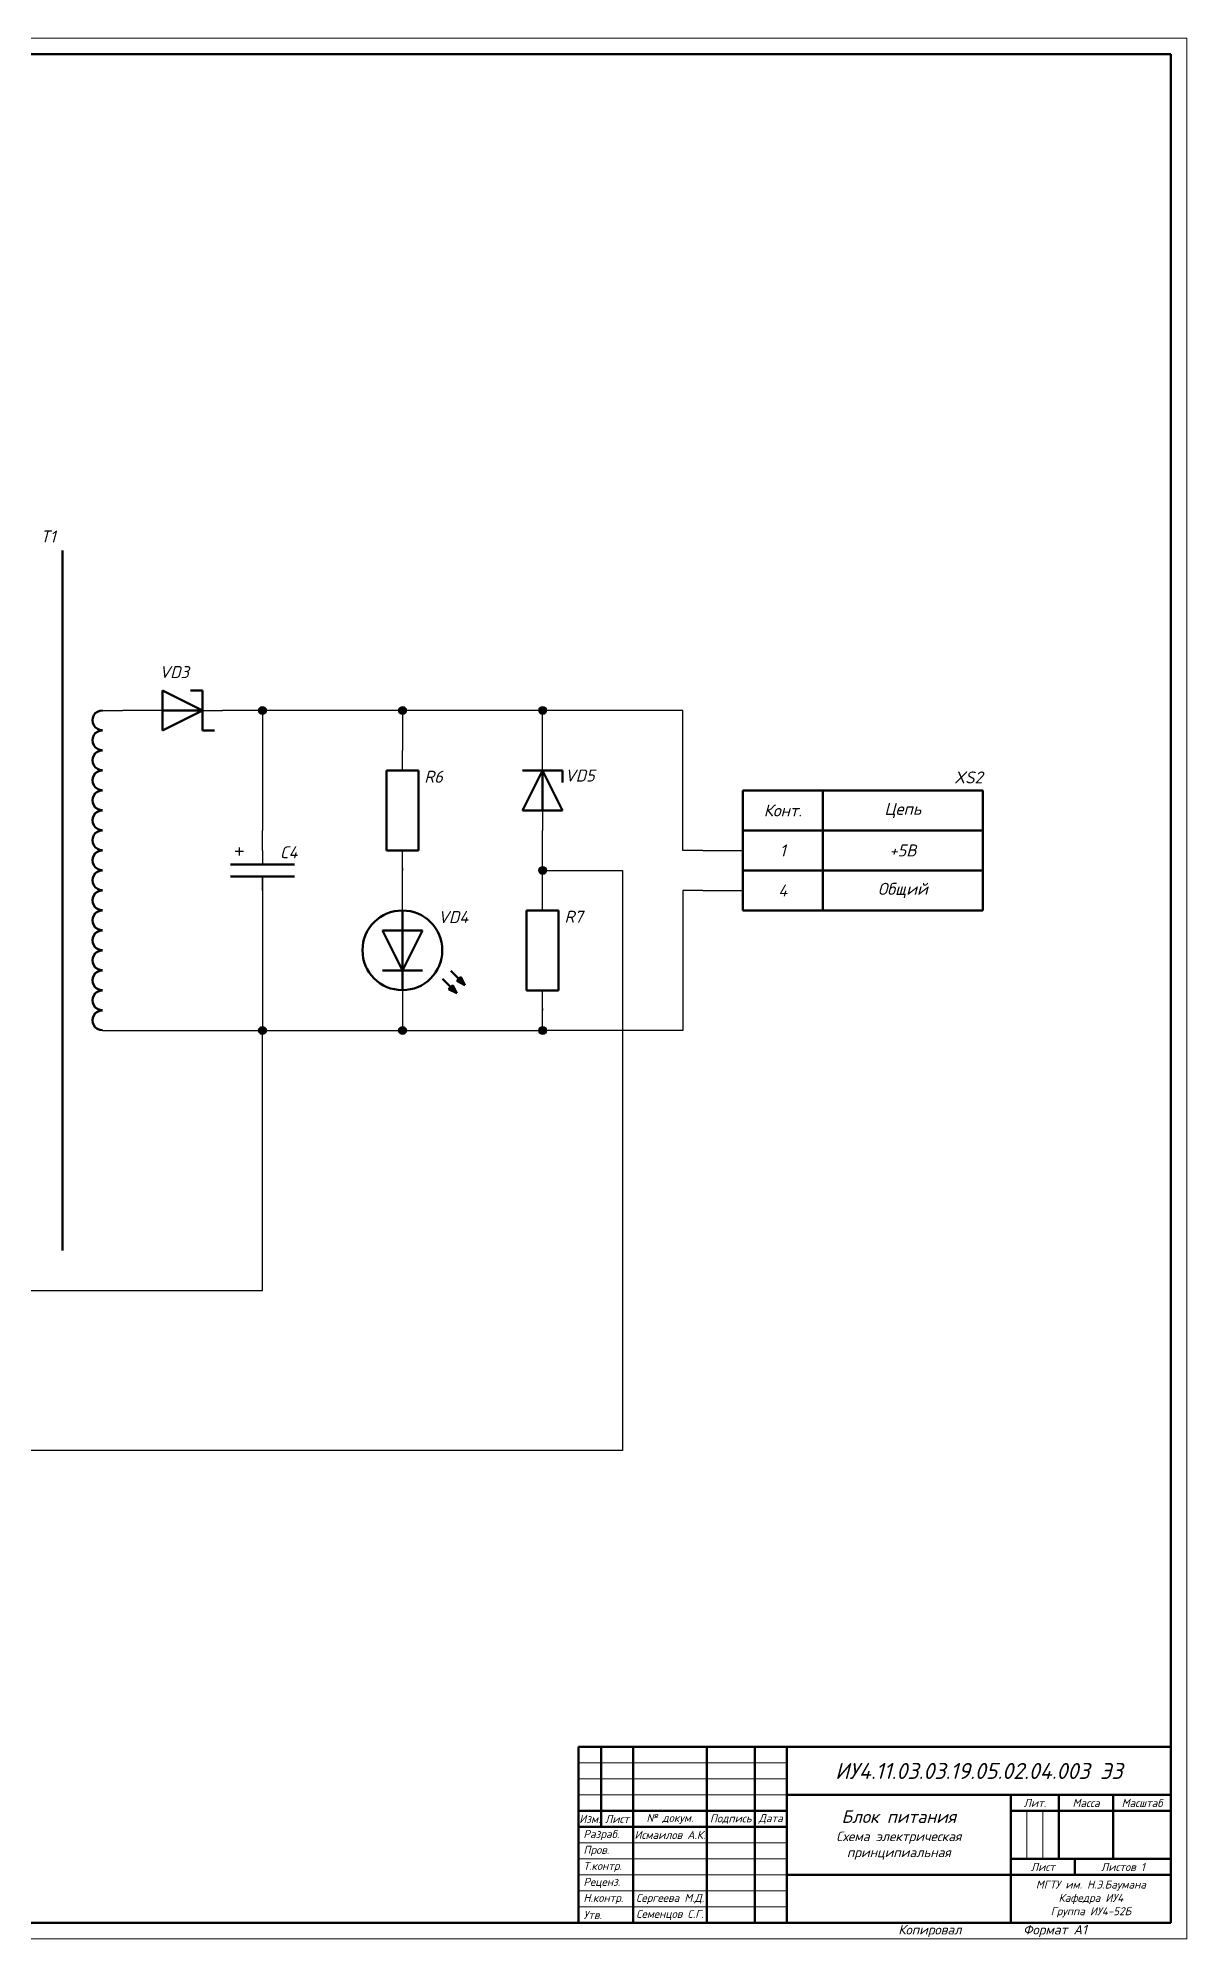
# Model space of a CAD drawing. Header units: millimetres. Extents: x 2470 to 6390, y 1560 to 2814.
# Drawn here: x 3391 to 3750, y 2220 to 2814 of the extents above; entities that cross this region are included whole.
import ezdxf

# ---------------------------------------------------------------- set-up
doc = ezdxf.new("R2010")
doc.units = ezdxf.units.MM
doc.layers.add('border', color=7, linetype='Continuous', lineweight=70)
doc.layers.add('Sheet', color=7, linetype='Continuous', lineweight=30)
doc.styles.add('Main', font='isocpeur.ttf', dxfattribs={"oblique": 15, "height": 3})
doc.styles.get("Standard").update_dxf_attribs({"font": 'arial.ttf'})

msp = doc.modelspace()

# ---------------------------------------------------------------- hatches: boundary and pattern name
at = {"layer": 'Sheet'}
h = msp.add_hatch(color=256, dxfattribs=at)
h.dxf.hatch_style = 1
edge = h.paths.add_edge_path()
edge.add_line((3461.25, 2603.879), (3460.033, 2603.879))
edge.add_ellipse((3461.25, 2603.879), major_axis=(1.217, 0), ratio=0.9999896, start_angle=180, end_angle=270)
edge.add_line((3461.25, 2602.662), (3461.25, 2603.879))
edge = h.paths.add_edge_path()
edge.add_ellipse((3461.25, 2603.879), major_axis=(1.217, 0), ratio=0.9999896, start_angle=270, end_angle=360)
edge.add_line((3462.467, 2603.879), (3461.25, 2603.879))
edge.add_line((3461.25, 2603.879), (3461.25, 2602.662))
edge = h.paths.add_edge_path()
edge.add_ellipse((3461.25, 2603.879), major_axis=(1.217, 0), ratio=0.9999896, start_angle=0, end_angle=180)
edge.add_line((3460.033, 2603.879), (3461.25, 2603.879))
edge.add_line((3461.25, 2603.879), (3462.467, 2603.879))
h = msp.add_hatch(color=256, dxfattribs=at)
h.dxf.hatch_style = 1
edge = h.paths.add_edge_path()
edge.add_line((3505, 2603.879), (3503.783, 2603.879))
edge.add_ellipse((3505, 2603.879), major_axis=(1.217, 0), ratio=0.9999896, start_angle=180, end_angle=270)
edge.add_line((3505, 2602.662), (3505, 2603.879))
edge = h.paths.add_edge_path()
edge.add_ellipse((3505, 2603.879), major_axis=(1.217, 0), ratio=0.9999896, start_angle=270, end_angle=360)
edge.add_line((3506.217, 2603.879), (3505, 2603.879))
edge.add_line((3505, 2603.879), (3505, 2602.662))
edge = h.paths.add_edge_path()
edge.add_ellipse((3505, 2603.879), major_axis=(1.217, 0), ratio=0.9999896, start_angle=0, end_angle=180)
edge.add_line((3503.783, 2603.879), (3505, 2603.879))
edge.add_line((3505, 2603.879), (3506.217, 2603.879))
h = msp.add_hatch(color=256, dxfattribs=at)
h.dxf.hatch_style = 1
edge = h.paths.add_edge_path()
edge.add_line((3505, 2603.879), (3503.783, 2603.879))
edge.add_ellipse((3505, 2603.879), major_axis=(1.217, 0), ratio=0.9999896, start_angle=180, end_angle=270)
edge.add_line((3505, 2602.662), (3505, 2603.879))
edge = h.paths.add_edge_path()
edge.add_ellipse((3505, 2603.879), major_axis=(1.217, 0), ratio=0.9999896, start_angle=270, end_angle=360)
edge.add_line((3506.217, 2603.879), (3505, 2603.879))
edge.add_line((3505, 2603.879), (3505, 2602.662))
edge = h.paths.add_edge_path()
edge.add_ellipse((3505, 2603.879), major_axis=(1.217, 0), ratio=0.9999896, start_angle=0, end_angle=180)
edge.add_line((3503.783, 2603.879), (3505, 2603.879))
edge.add_line((3505, 2603.879), (3506.217, 2603.879))
h = msp.add_hatch(color=256, dxfattribs=at)
h.dxf.hatch_style = 1
edge = h.paths.add_edge_path()
edge.add_line((3548.75, 2603.879), (3547.533, 2603.879))
edge.add_ellipse((3548.75, 2603.879), major_axis=(1.217, 0), ratio=0.9999896, start_angle=180, end_angle=270)
edge.add_line((3548.75, 2602.662), (3548.75, 2603.879))
edge = h.paths.add_edge_path()
edge.add_ellipse((3548.75, 2603.879), major_axis=(1.217, 0), ratio=0.9999896, start_angle=270, end_angle=360)
edge.add_line((3549.968, 2603.879), (3548.75, 2603.879))
edge.add_line((3548.75, 2603.879), (3548.75, 2602.662))
edge = h.paths.add_edge_path()
edge.add_ellipse((3548.75, 2603.879), major_axis=(1.217, 0), ratio=0.9999896, start_angle=0, end_angle=180)
edge.add_line((3547.533, 2603.879), (3548.75, 2603.879))
edge.add_line((3548.75, 2603.879), (3549.968, 2603.879))
h = msp.add_hatch(color=256, dxfattribs=at)
h.dxf.hatch_style = 1
edge = h.paths.add_edge_path()
edge.add_line((3548.75, 2603.879), (3547.533, 2603.879))
edge.add_ellipse((3548.75, 2603.879), major_axis=(1.217, 0), ratio=0.9999896, start_angle=180, end_angle=270)
edge.add_line((3548.75, 2602.662), (3548.75, 2603.879))
edge = h.paths.add_edge_path()
edge.add_ellipse((3548.75, 2603.879), major_axis=(1.217, 0), ratio=0.9999896, start_angle=270, end_angle=360)
edge.add_line((3549.968, 2603.879), (3548.75, 2603.879))
edge.add_line((3548.75, 2603.879), (3548.75, 2602.662))
edge = h.paths.add_edge_path()
edge.add_ellipse((3548.75, 2603.879), major_axis=(1.217, 0), ratio=0.9999896, start_angle=0, end_angle=180)
edge.add_line((3547.533, 2603.879), (3548.75, 2603.879))
edge.add_line((3548.75, 2603.879), (3549.968, 2603.879))
h = msp.add_hatch(color=256, dxfattribs=at)
h.dxf.hatch_style = 1
edge = h.paths.add_edge_path()
edge.add_line((3548.75, 2553.879), (3547.533, 2553.879))
edge.add_ellipse((3548.75, 2553.879), major_axis=(1.217, 0), ratio=0.9999896, start_angle=180, end_angle=270)
edge.add_line((3548.75, 2552.662), (3548.75, 2553.879))
edge = h.paths.add_edge_path()
edge.add_ellipse((3548.75, 2553.879), major_axis=(1.217, 0), ratio=0.9999896, start_angle=270, end_angle=360)
edge.add_line((3549.968, 2553.879), (3548.75, 2553.879))
edge.add_line((3548.75, 2553.879), (3548.75, 2552.662))
edge = h.paths.add_edge_path()
edge.add_ellipse((3548.75, 2553.879), major_axis=(1.217, 0), ratio=0.9999896, start_angle=0, end_angle=180)
edge.add_line((3547.533, 2553.879), (3548.75, 2553.879))
edge.add_line((3548.75, 2553.879), (3549.968, 2553.879))
h = msp.add_hatch(color=256, dxfattribs=at)
h.dxf.hatch_style = 1
edge = h.paths.add_edge_path()
edge.add_line((3548.75, 2553.879), (3547.533, 2553.879))
edge.add_ellipse((3548.75, 2553.879), major_axis=(1.217, 0), ratio=0.9999896, start_angle=180, end_angle=270)
edge.add_line((3548.75, 2552.662), (3548.75, 2553.879))
edge = h.paths.add_edge_path()
edge.add_ellipse((3548.75, 2553.879), major_axis=(1.217, 0), ratio=0.9999896, start_angle=270, end_angle=360)
edge.add_line((3549.968, 2553.879), (3548.75, 2553.879))
edge.add_line((3548.75, 2553.879), (3548.75, 2552.662))
edge = h.paths.add_edge_path()
edge.add_ellipse((3548.75, 2553.879), major_axis=(1.217, 0), ratio=0.9999896, start_angle=0, end_angle=180)
edge.add_line((3547.533, 2553.879), (3548.75, 2553.879))
edge.add_line((3548.75, 2553.879), (3549.968, 2553.879))
at = {"layer": 'Sheet', "lineweight": 70}
h = msp.add_hatch(color=256, dxfattribs=at)
h.dxf.hatch_style = 1
h.paths.add_polyline_path([(3520.675, 2518.084), (3520.04, 2517.449), (3521.945, 2515.544)])
h.paths.add_polyline_path([(3520.04, 2517.449), (3519.405, 2516.814), (3521.945, 2515.544)])
h.paths.add_polyline_path([(3522.58, 2519.989), (3521.945, 2519.354), (3524.485, 2518.084)])
h.paths.add_polyline_path([(3523.215, 2520.624), (3522.58, 2519.989), (3524.485, 2518.084)])
at = {"layer": 'Sheet'}
h = msp.add_hatch(color=256, dxfattribs=at)
h.dxf.hatch_style = 1
edge = h.paths.add_edge_path()
edge.add_line((3461.25, 2503.879), (3460.033, 2503.879))
edge.add_ellipse((3461.25, 2503.879), major_axis=(1.217, 0), ratio=0.9999896, start_angle=180, end_angle=270)
edge.add_line((3461.25, 2502.662), (3461.25, 2503.879))
edge = h.paths.add_edge_path()
edge.add_ellipse((3461.25, 2503.879), major_axis=(1.217, 0), ratio=0.9999896, start_angle=270, end_angle=360)
edge.add_line((3462.467, 2503.879), (3461.25, 2503.879))
edge.add_line((3461.25, 2503.879), (3461.25, 2502.662))
edge = h.paths.add_edge_path()
edge.add_ellipse((3461.25, 2503.879), major_axis=(1.217, 0), ratio=0.9999896, start_angle=0, end_angle=180)
edge.add_line((3460.033, 2503.879), (3461.25, 2503.879))
edge.add_line((3461.25, 2503.879), (3462.467, 2503.879))
h = msp.add_hatch(color=256, dxfattribs=at)
h.dxf.hatch_style = 1
edge = h.paths.add_edge_path()
edge.add_line((3461.25, 2503.879), (3460.033, 2503.879))
edge.add_ellipse((3461.25, 2503.879), major_axis=(1.217, 0), ratio=0.9999896, start_angle=180, end_angle=270)
edge.add_line((3461.25, 2502.662), (3461.25, 2503.879))
edge = h.paths.add_edge_path()
edge.add_ellipse((3461.25, 2503.879), major_axis=(1.217, 0), ratio=0.9999896, start_angle=270, end_angle=360)
edge.add_line((3462.467, 2503.879), (3461.25, 2503.879))
edge.add_line((3461.25, 2503.879), (3461.25, 2502.662))
edge = h.paths.add_edge_path()
edge.add_ellipse((3461.25, 2503.879), major_axis=(1.217, 0), ratio=0.9999896, start_angle=0, end_angle=180)
edge.add_line((3460.033, 2503.879), (3461.25, 2503.879))
edge.add_line((3461.25, 2503.879), (3462.467, 2503.879))
h = msp.add_hatch(color=256, dxfattribs=at)
h.dxf.hatch_style = 1
edge = h.paths.add_edge_path()
edge.add_line((3505, 2503.879), (3503.783, 2503.879))
edge.add_ellipse((3505, 2503.879), major_axis=(1.217, 0), ratio=0.9999896, start_angle=180, end_angle=270)
edge.add_line((3505, 2502.662), (3505, 2503.879))
edge = h.paths.add_edge_path()
edge.add_ellipse((3505, 2503.879), major_axis=(1.217, 0), ratio=0.9999896, start_angle=270, end_angle=360)
edge.add_line((3506.217, 2503.879), (3505, 2503.879))
edge.add_line((3505, 2503.879), (3505, 2502.662))
edge = h.paths.add_edge_path()
edge.add_ellipse((3505, 2503.879), major_axis=(1.217, 0), ratio=0.9999896, start_angle=0, end_angle=180)
edge.add_line((3503.783, 2503.879), (3505, 2503.879))
edge.add_line((3505, 2503.879), (3506.217, 2503.879))
h = msp.add_hatch(color=256, dxfattribs=at)
h.dxf.hatch_style = 1
edge = h.paths.add_edge_path()
edge.add_line((3505, 2503.879), (3503.783, 2503.879))
edge.add_ellipse((3505, 2503.879), major_axis=(1.217, 0), ratio=0.9999896, start_angle=180, end_angle=270)
edge.add_line((3505, 2502.662), (3505, 2503.879))
edge = h.paths.add_edge_path()
edge.add_ellipse((3505, 2503.879), major_axis=(1.217, 0), ratio=0.9999896, start_angle=270, end_angle=360)
edge.add_line((3506.217, 2503.879), (3505, 2503.879))
edge.add_line((3505, 2503.879), (3505, 2502.662))
edge = h.paths.add_edge_path()
edge.add_ellipse((3505, 2503.879), major_axis=(1.217, 0), ratio=0.9999896, start_angle=0, end_angle=180)
edge.add_line((3503.783, 2503.879), (3505, 2503.879))
edge.add_line((3505, 2503.879), (3506.217, 2503.879))
h = msp.add_hatch(color=256, dxfattribs=at)
h.dxf.hatch_style = 1
edge = h.paths.add_edge_path()
edge.add_line((3548.75, 2503.879), (3547.533, 2503.879))
edge.add_ellipse((3548.75, 2503.879), major_axis=(1.217, 0), ratio=0.9999896, start_angle=180, end_angle=270)
edge.add_line((3548.75, 2502.662), (3548.75, 2503.879))
edge = h.paths.add_edge_path()
edge.add_ellipse((3548.75, 2503.879), major_axis=(1.217, 0), ratio=0.9999896, start_angle=270, end_angle=360)
edge.add_line((3549.968, 2503.879), (3548.75, 2503.879))
edge.add_line((3548.75, 2503.879), (3548.75, 2502.662))
edge = h.paths.add_edge_path()
edge.add_ellipse((3548.75, 2503.879), major_axis=(1.217, 0), ratio=0.9999896, start_angle=0, end_angle=180)
edge.add_line((3547.533, 2503.879), (3548.75, 2503.879))
edge.add_line((3548.75, 2503.879), (3549.968, 2503.879))
h = msp.add_hatch(color=256, dxfattribs=at)
h.dxf.hatch_style = 1
edge = h.paths.add_edge_path()
edge.add_line((3548.75, 2503.879), (3547.533, 2503.879))
edge.add_ellipse((3548.75, 2503.879), major_axis=(1.217, 0), ratio=0.9999896, start_angle=180, end_angle=270)
edge.add_line((3548.75, 2502.662), (3548.75, 2503.879))
edge = h.paths.add_edge_path()
edge.add_ellipse((3548.75, 2503.879), major_axis=(1.217, 0), ratio=0.9999896, start_angle=270, end_angle=360)
edge.add_line((3549.968, 2503.879), (3548.75, 2503.879))
edge.add_line((3548.75, 2503.879), (3548.75, 2502.662))
edge = h.paths.add_edge_path()
edge.add_ellipse((3548.75, 2503.879), major_axis=(1.217, 0), ratio=0.9999896, start_angle=0, end_angle=180)
edge.add_line((3547.533, 2503.879), (3548.75, 2503.879))
edge.add_line((3548.75, 2503.879), (3549.968, 2503.879))

# ---------------------------------------------------------------- linework, layer by layer
at = {"layer": 'border', "lineweight": 18}
for p, q in [((2909, 2814), (3750, 2814)), ((3750, 2814), (3750, 2220)), ((3560, 2275), (3625, 2275)), ((3560, 2270), (3625, 2270)), ((3560, 2270), (3625, 2270)), ((3625, 2265), (3560, 2265)), ((3700, 2260), (3700, 2245)), ((3700, 2245), (3700, 2260)), ((3700, 2260), (3700, 2245)), ((3700, 2245), (3700, 2260)), ((3700, 2260), (3700, 2245)), ((3705, 2260), (3705, 2245)), ((3560, 2245), (3577, 2245)), ((3560, 2240), (3577, 2240)), ((3625, 2245), (3577, 2245)), ((3625, 2240), (3577, 2240)), ((3560, 2235), (3625, 2235)), ((3750, 2220), (2909, 2220))]:
    msp.add_line(p, q, dxfattribs=at)
at = {"layer": 'border', "lineweight": 70}
for p, q in [((2929, 2809), (3745, 2809)), ((3745, 2809), (3745, 2225)), ((3745, 2225), (3745, 2410)), ((3745, 2280), (3560, 2280)), ((3560, 2280), (3560, 2225)), ((3567, 2280), (3567, 2255)), ((3577, 2225), (3577, 2280)), ((3600, 2280), (3600, 2225)), ((3615, 2280), (3615, 2225)), ((3745, 2225), (3745, 2280)), ((3745, 2265), (3625, 2265)), ((3695, 2265), (3695, 2225)), ((3710, 2265), (3710, 2245)), ((3727, 2265), (3727, 2245)), ((3600, 2260), (3560, 2260)), ((3600, 2260), (3615, 2260)), ((3615, 2260), (3625, 2260)), ((3695, 2260), (3745, 2260)), ((3560, 2255), (3625, 2255)), ((3625, 2240), (3695, 2240)), ((3695, 2245), (3745, 2245)), ((3695, 2240), (3745, 2240)), ((3715, 2240), (3715, 2245)), ((3745, 2225), (2917, 2225)), ((3560, 2225), (3745, 2225))]:
    msp.add_line(p, q, dxfattribs=at)
at = {"layer": 'border', "lineweight": 40}
for p, q in [((3600, 2280), (3577, 2280)), ((3710, 2280), (3710, 2280)), ((3745, 2280), (3727, 2280)), ((3745, 2265), (3745, 2260)), ((3745, 2265), (3745, 2260)), ((3745, 2225), (3745, 2225))]:
    msp.add_line(p, q, dxfattribs=at)
at = {"layer": 'border'}
for p, q in [((3615, 2280), (3625, 2280)), ((3625, 2280), (3625, 2225)), ((3560, 2275), (3560, 2275)), ((3560, 2260), (3560, 2255)), ((3600, 2260), (3600, 2255)), ((3615, 2260), (3615, 2255)), ((3577, 2250), (3577, 2255)), ((3615, 2252.5), (3615, 2252.5)), ((3615, 2252.5), (3615, 2252.5)), ((3615, 2252.5), (3615, 2252.5)), ((3577, 2250), (3577, 2245)), ((3577, 2247.5), (3577, 2247.5)), ((3577, 2240), (3577, 2240))]:
    msp.add_line(p, q, dxfattribs=at)
at = {"layer": 'border', "lineweight": 20}
for p, q in [((3560, 2250), (3625, 2250)), ((3560, 2250), (3625, 2250)), ((3560, 2230), (3625, 2230)), ((3560, 2230), (3577, 2230)), ((3600, 2230), (3625, 2230))]:
    msp.add_line(p, q, dxfattribs=at)
at = {"layer": 'Sheet', "lineweight": 80}
for p, q in [((3398.75, 2653.879), (3398.75, 2453.879)), ((3398.75, 2453.879), (3398.75, 2435.129))]:
    msp.add_line(p, q, dxfattribs=at)
at = {"layer": 'Sheet', "lineweight": 70}
for p, q in [((3430, 2610.129), (3430, 2597.629)), ((3442.5, 2603.879), (3430, 2610.129)), ((3442.5, 2610.129), (3438.75, 2610.129)), ((3442.5, 2610.129), (3442.5, 2597.629)), ((3442.5, 2610.129), (3442.5, 2610.129)), ((3430, 2603.879), (3442.5, 2603.879)), ((3430, 2597.629), (3442.5, 2603.879)), ((3446.25, 2597.629), (3442.5, 2597.629)), ((3500, 2585.129), (3510, 2585.129)), ((3500, 2560.129), (3500, 2585.129)), ((3510, 2560.129), (3510, 2585.129)), ((3542.5, 2585.129), (3555, 2585.129)), ((3542.5, 2585.129), (3542.5, 2585.129)), ((3548.75, 2585.129), (3542.5, 2572.629)), ((3555, 2572.629), (3548.75, 2585.129)), ((3548.75, 2585.129), (3548.75, 2572.629)), ((3555, 2585.129), (3555, 2581.379)), ((3611.249, 2541.379), (3611.249, 2578.879)), ((3611.249, 2578.879), (3686.249, 2578.879)), ((3636.249, 2578.879), (3636.249, 2541.379)), ((3686.249, 2541.379), (3686.249, 2578.879)), ((3542.5, 2572.629), (3555, 2572.629)), ((3686.249, 2566.379), (3611.249, 2566.379)), ((3471.25, 2555.754), (3451.25, 2555.754)), ((3500, 2560.129), (3510, 2560.129)), ((3471.25, 2552.004), (3451.25, 2552.004)), ((3686.249, 2553.879), (3611.249, 2553.879)), ((3505, 2516.379), (3505, 2541.379)), ((3543.75, 2541.379), (3553.75, 2541.379)), ((3543.75, 2516.379), (3543.75, 2541.379)), ((3553.75, 2516.379), (3553.75, 2541.379)), ((3611.249, 2541.379), (3686.249, 2541.379)), ((3511.25, 2535.129), (3498.75, 2535.129)), ((3498.75, 2535.129), (3505, 2522.629)), ((3505, 2522.629), (3511.25, 2535.129)), ((3511.25, 2522.629), (3498.75, 2522.629)), ((3517.5, 2519.989), (3521.945, 2515.544)), ((3520.04, 2522.529), (3524.485, 2518.084)), ((3521.945, 2519.354), (3523.215, 2520.624)), ((3523.215, 2520.624), (3521.945, 2519.354)), ((3524.485, 2518.084), (3521.945, 2519.354)), ((3521.945, 2519.354), (3524.485, 2518.084)), ((3523.215, 2520.624), (3524.485, 2518.084)), ((3524.485, 2518.084), (3523.215, 2520.624)), ((3519.405, 2516.814), (3520.675, 2518.084)), ((3520.675, 2518.084), (3519.405, 2516.814)), ((3521.945, 2515.544), (3519.405, 2516.814)), ((3519.405, 2516.814), (3521.945, 2515.544)), ((3520.675, 2518.084), (3521.945, 2515.544)), ((3521.945, 2515.544), (3520.675, 2518.084)), ((3521.945, 2515.544), (3521.945, 2515.544)), ((3521.945, 2515.544), (3521.945, 2515.544)), ((3524.485, 2518.084), (3524.485, 2518.084)), ((3524.485, 2518.084), (3524.485, 2518.084)), ((3543.75, 2516.379), (3553.75, 2516.379))]:
    msp.add_line(p, q, dxfattribs=at)
at = {"layer": 'Sheet'}
for p, q in [((3411.25, 2603.879), (3417.5, 2603.879)), ((3423.75, 2603.879), (3417.5, 2603.879)), ((3430, 2603.879), (3423.75, 2603.879)), ((3424.385, 2603.879), (3423.75, 2603.879)), ((3442.5, 2603.879), (3448.75, 2603.879)), ((3461.25, 2603.879), (3448.75, 2603.879)), ((3461.25, 2603.879), (3461.25, 2566.379)), ((3505, 2603.879), (3461.25, 2603.879)), ((3505, 2603.879), (3505, 2591.379)), ((3548.75, 2603.879), (3505, 2603.879)), ((3592.501, 2603.879), (3548.75, 2603.879)), ((3548.75, 2591.379), (3548.75, 2603.879)), ((3592.501, 2560.129), (3592.501, 2603.879)), ((3505, 2585.129), (3505, 2591.379)), ((3505, 2590.744), (3505, 2591.379)), ((3548.75, 2585.129), (3548.75, 2591.379)), ((3548.75, 2588.254), (3548.75, 2591.379)), ((3548.75, 2572.629), (3548.75, 2566.379)), ((3461.25, 2560.129), (3461.25, 2566.379)), ((3548.75, 2569.504), (3548.75, 2566.379)), ((3548.75, 2553.879), (3548.75, 2566.379)), ((3461.25, 2560.129), (3461.25, 2555.754)), ((3505, 2553.879), (3505, 2560.129)), ((3505, 2554.514), (3505, 2553.879)), ((3598.751, 2560.129), (3592.501, 2560.129)), ((3598.751, 2560.129), (3611.249, 2560.129)), ((3461.25, 2547.629), (3461.25, 2552.004)), ((3461.25, 2552.004), (3461.25, 2547.629)), ((3505, 2546.659), (3505, 2553.879)), ((3505, 2553.879), (3505, 2553.879)), ((3548.75, 2547.629), (3548.75, 2553.879)), ((3548.75, 2553.879), (3573.751, 2553.879)), ((3573.751, 2553.879), (3573.751, 2372.629)), ((3461.25, 2547.629), (3461.25, 2541.379)), ((3505, 2540.944), (3505, 2546.659)), ((3548.75, 2541.379), (3548.75, 2547.629)), ((3548.75, 2546.994), (3548.75, 2547.629)), ((3598.751, 2547.629), (3592.501, 2547.629)), ((3592.501, 2547.629), (3592.501, 2503.879)), ((3598.751, 2547.629), (3611.249, 2547.629)), ((3461.25, 2541.379), (3461.25, 2503.879)), ((3505, 2516.814), (3505, 2511.099)), ((3548.75, 2510.129), (3548.75, 2516.379)), ((3505, 2511.099), (3505, 2503.879)), ((3548.75, 2510.764), (3548.75, 2510.129)), ((3548.75, 2503.879), (3548.75, 2510.129)), ((3411.25, 2503.879), (3417.5, 2503.879)), ((3417.5, 2503.879), (3461.25, 2503.879)), ((3461.25, 2422.629), (3461.25, 2503.879)), ((3461.25, 2503.879), (3505, 2503.879)), ((3505, 2503.879), (3548.75, 2503.879)), ((3592.501, 2503.879), (3548.75, 2503.879)), ((3348.75, 2422.629), (3461.25, 2422.629)), ((3573.751, 2372.629), (3348.75, 2372.629))]:
    msp.add_line(p, q, dxfattribs=at)
at = {"layer": 'Sheet', "lineweight": 70}
for centre, start, end in [((3411.196, 2600.808), 88.998479, 270.967841), ((3411.196, 2594.557), 88.998731, 270.968077), ((3411.196, 2588.306), 88.998986, 270.968315), ((3411.196, 2582.055), 88.99924, 270.968553), ((3411.196, 2575.804), 88.999494, 270.968791), ((3411.196, 2569.557), 88.998671, 270.968021), ((3411.196, 2563.309), 88.997849, 270.967254), ((3411.196, 2557.059), 88.998102, 270.967489), ((3411.196, 2550.808), 88.998359, 270.967729), ((3411.196, 2544.557), 88.998616, 270.967969), ((3411.196, 2538.306), 88.998864, 270.968201), ((3411.196, 2532.055), 88.99912, 270.968441), ((3411.196, 2525.805), 88.999377, 270.968681), ((3411.196, 2519.557), 88.998549, 270.967907), ((3411.196, 2513.31), 88.997729, 270.967142), ((3411.196, 2507.059), 88.997986, 270.967381)]:
    msp.add_arc(centre, 3.072, start, end, dxfattribs=at)
at = {"layer": 'Sheet'}
for centre, start, end in [((3505, 2603.879), 0, 180), ((3505, 2603.879), 0, 180), ((3505, 2603.879), 180, 0), ((3505, 2603.879), 180, 0), ((3548.75, 2603.879), 0, 180), ((3548.75, 2603.879), 0, 180), ((3548.75, 2603.879), 0, 180), ((3548.75, 2603.879), 180, 0), ((3548.75, 2603.879), 180, 0), ((3548.75, 2603.879), 180, 0), ((3548.75, 2553.879), 0, 180), ((3548.75, 2553.879), 0, 180), ((3548.75, 2553.879), 0, 180), ((3548.75, 2553.879), 180, 0), ((3548.75, 2553.879), 180, 0), ((3548.75, 2553.879), 180, 0), ((3461.25, 2503.879), 0, 180), ((3461.25, 2503.879), 0, 180), ((3461.25, 2503.879), 0, 180), ((3461.25, 2503.879), 180, 0), ((3461.25, 2503.879), 180, 0), ((3461.25, 2503.879), 180, 0), ((3505, 2503.879), 0, 180), ((3505, 2503.879), 0, 180), ((3505, 2503.879), 0, 180), ((3505, 2503.879), 180, 0), ((3505, 2503.879), 180, 0), ((3505, 2503.879), 180, 0), ((3548.75, 2503.879), 0, 180), ((3548.75, 2503.879), 0, 180), ((3548.75, 2503.879), 0, 180), ((3548.75, 2503.879), 180, 0), ((3548.75, 2503.879), 180, 0), ((3548.75, 2503.879), 180, 0)]:
    msp.add_arc(centre, 0.635, start, end, dxfattribs=at)
for centre in [(3461.25, 2603.879), (3505, 2603.879), (3505, 2603.879), (3548.75, 2603.879), (3548.75, 2603.879), (3548.75, 2553.879), (3548.75, 2553.879), (3461.25, 2503.879), (3461.25, 2503.879), (3505, 2503.879), (3505, 2503.879), (3548.75, 2503.879), (3548.75, 2503.879)]:
    msp.add_ellipse(centre, major_axis=(1.217, 0), ratio=0.9999896, dxfattribs=at)
at = {"layer": 'Sheet', "lineweight": 70}
msp.add_ellipse((3504.948, 2528.933), major_axis=(12.449, 0), ratio=0.9997348, dxfattribs=at)

# ---------------------------------------------------------------- texts
at = {"layer": 'border', "style": 'Main'}
for s, width, gutter_width, heights, insert, char_height, attachment_point in [('{\\H1.66667x;ИУ4.11.03.03.19.05.02.04.003 Э3}', 120, 66.064, [15], (3685, 2272.5), 3, 5), ('Изм.', 2.5, 12.5, [0], (3563.5, 2257.5), 2.5, 5), ('\\pxqc;Лист', 5.19616, 12.5, [0], (3572, 2257.5), 2.5, 5), ('\\pxqc;Подпись', 5, 12.5, [0], (3607.5, 2257.5), 2.5, 5), ('\\pxqc;{\\H1.33333x;Блок питания}\\PСхема электрическая \\Pпринципиальная ', 60, 66.064, [0], (3660, 2252.5), 3, 5), ('Пров.', 7.5, 12.5, [0], (3561.5, 2247.507), 2.5, 4), ('\\pxqc;Лист', 2.5, 12.5, [0], (3705, 2242.5), 2.5, 5), ('Реценз.', 2.5, 12.5, [0], (3561.5, 2237.499), 2.5, 4), ('\\pxqc;МГТУ им. Н.Э.Баумана\\P\\pq*;Кафедра ИУ4\\P\\pqc;Группа ИУ4-52Б', 47.99945, 66.064, [14.024], (3720, 2232.5), 2.5, 5), ('\\pxqc;                  Копировал ', 70, 15, [0], (3652.5, 2222.5), 3, 5), ('\\pxql;  Формат A1', 40.02094, 15, [0], (3715, 2222.5), 3, 5)]:
    msp.add_mtext_dynamic_manual_height_columns(s, width=width, gutter_width=gutter_width, heights=heights, dxfattribs=dict(at, insert=insert, char_height=char_height, attachment_point=attachment_point))
at = {"layer": 'border', "char_height": 2.5, "style": 'Main'}
for s, insert, attachment_point in [('\\pxqc;Лит.', (3702.5, 2262.5), 5), ('\\pxqc;Дата', (3620, 2257.5), 5), ('Разраб.', (3561.5, 2252.472), 4), ('\\pxqc;Исмаилов А.К.', (3588.5, 2252.5), 5), ('Т.контр.', (3561.5, 2242.5), 4), ('\\pxqc;Листов 1 ', (3730, 2242.5), 5), ('Н.контр.', (3561.5, 2232.5), 4), ('\\pxqc;Сергеева М.Д.', (3588.575, 2232.5), 5), ('Утв.', (3561.5, 2227.5), 4), ('\\pxqc;Семенцов С.Г.', (3588.5, 2227.5), 5)]:
    msp.add_mtext(s, dxfattribs=dict(at, insert=insert, attachment_point=attachment_point))
at = {"layer": 'border', "char_height": 2.5, "attachment_point": 5, "style": 'Main'}
for s, insert, width in [('\\pxqc;Масса', (3718.5, 2262.5), 8.80675), ('\\pxqc;Масштаб', (3736, 2262.5), 12.13842), ('\\pxqc;№ докум.', (3588.5, 2257.5), 22.84084)]:
    msp.add_mtext(s, dxfattribs=dict(at, insert=insert, width=width))
at = {"layer": 'Sheet'}
msp.add_text('+', height=3.81, rotation=270, dxfattribs=at).set_placement((3452.144, 2561.379))
at = {"layer": 'Sheet', "lineweight": 50, "insert": (3394.274, 2658.236), "char_height": 3.75, "attachment_point": 5, "style": 'Main'}
msp.add_mtext_dynamic_manual_height_columns('\\pxqc;T1', width=4.59507, gutter_width=18.75, heights=[3.75], dxfattribs=at)
at = {"layer": 'Sheet', "insert": (3433.668, 2615.876), "char_height": 3.75, "attachment_point": 5, "style": 'Main'}
msp.add_mtext_dynamic_manual_height_columns('\\pxqc;VD3', width=3.75, gutter_width=18.75, heights=[0], dxfattribs=at)
at = {"layer": 'Sheet', "lineweight": 40, "char_height": 3.75, "attachment_point": 5, "style": 'Main'}
for s, width, insert in [('\\pxqc;R6', 3.75, (3514.693, 2583.171)), ('\\pxqc;VD5', 13.022, (3560.365, 2583.541)), ('\\pxqc;XS2', 12.5, (3681.756, 2582.956)), ('\\pxqc;C4', 3.75, (3469.448, 2559.558)), ('\\pxqc;R7', 3.75, (3558.443, 2539.421))]:
    msp.add_mtext_dynamic_manual_height_columns(s, width=width, gutter_width=18.75, heights=[0], dxfattribs=dict(at, insert=insert))
at = {"layer": 'Sheet', "lineweight": 70, "char_height": 3.75, "attachment_point": 5, "style": 'Main'}
for s, width, heights, insert in [('\\pxqc;Конт.', 12.5, [0], (3623.749, 2572.629)), ('\\pxqc;Цепь', 28.125, [0], (3661.248, 2572.629)), ('\\pxqc;1', 3.125, [0], (3623.749, 2560.129)), ('\\pxqc;+5В', 4.05852, [0.606], (3661.248, 2560.129)), ('\\pxqc;4', 3.75, [0], (3623.749, 2547.629)), ('\\pxqc;Общий', 25, [0], (3661.248, 2547.629)), ('\\pxqc;VD4', 3.75, [0], (3520.821, 2539.318))]:
    msp.add_mtext_dynamic_manual_height_columns(s, width=width, gutter_width=18.75, heights=heights, dxfattribs=dict(at, insert=insert))

doc.saveas('drawing.dxf')
